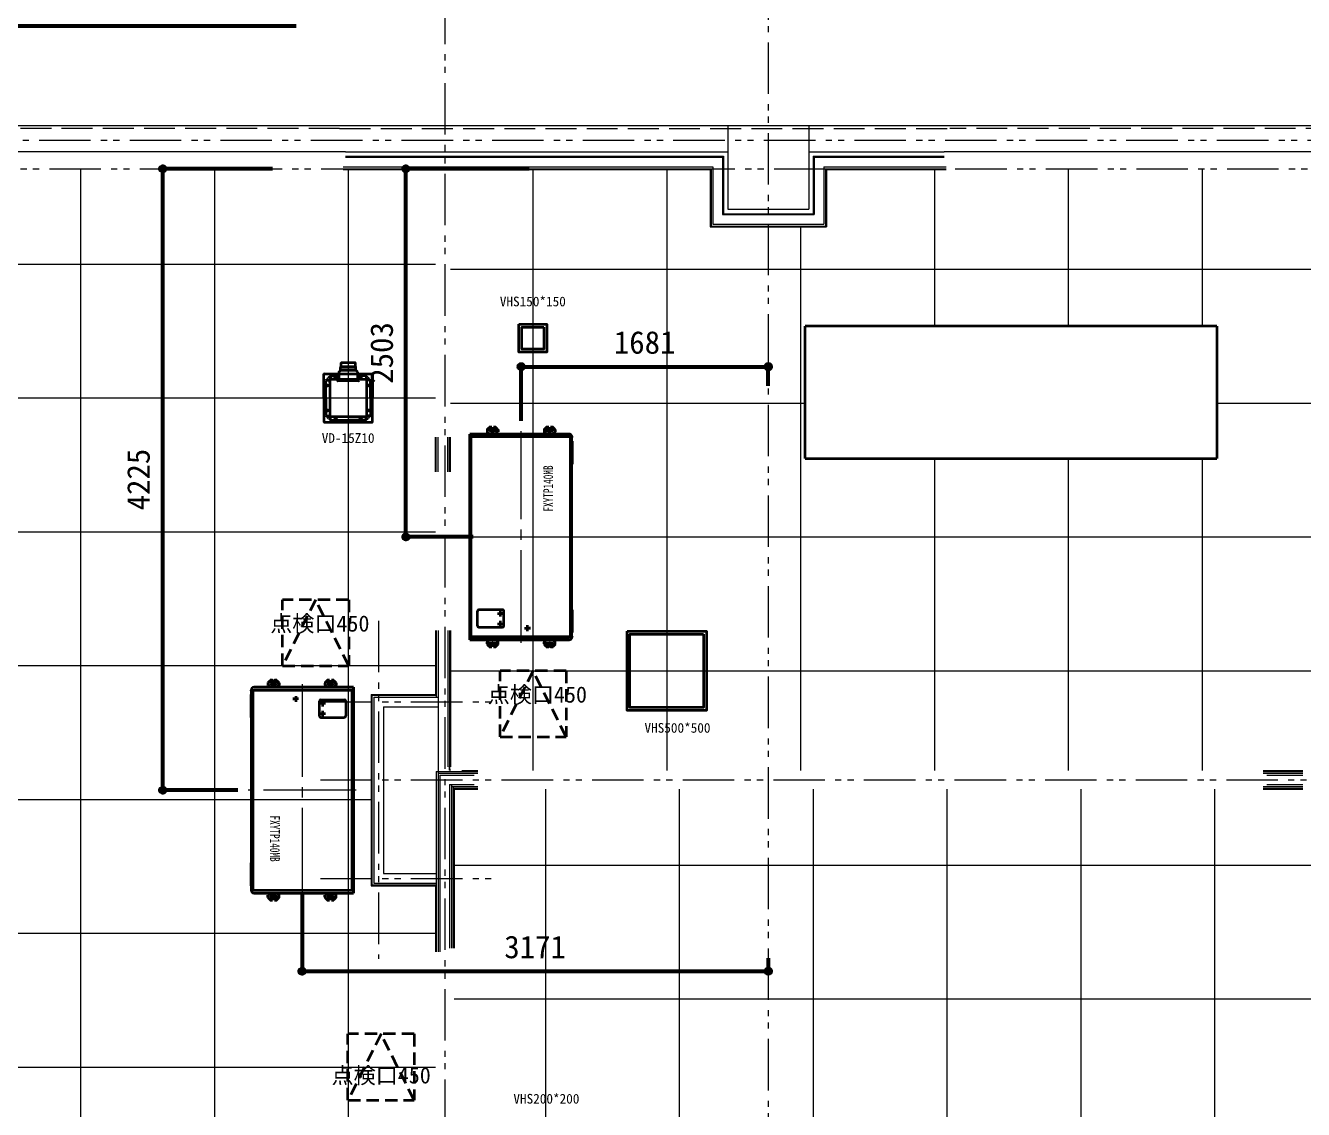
# Model space of a CAD drawing. Units: millimetres at full size. Extents: x -22551 to 92397, y -19340 to 14894.
# Drawn here: x 69571 to 78260, y -77 to 7294 of the extents above; entities that cross this region are included whole.
import ezdxf
from ezdxf.enums import TextEntityAlignment as Align

# ---------------------------------------------------------------- set-up
doc = ezdxf.new("R2010")
doc.units = ezdxf.units.MM
doc.header["$LTSCALE"] = 70
doc.header["$PDMODE"] = 32
doc.header["$PDSIZE"] = 35
for name, pattern in [('CHAIN1', [8, 5, -1, 1, -1]), ('CHAIN2', [12, 9, -1, 1, -1]), ('DASHED1', [1.8, 1.2, -0.6]), ('DASHED3', [4, 3, -1]), ('DOUBLE_CHAIN1', [8.8, 5, -1, 0.6, -0.6, 0.6, -1])]:
    doc.linetypes.add(name, pattern=pattern)
for name, color, linetype, lineweight in [('2-0_通芯', 7, 'Continuous', 15), ('2-1_躯体', 7, 'Continuous', 15), ('2-2_間仕切り芯', 7, 'DOUBLE_CHAIN1', 15), ('2-3_間仕切り', 7, 'Continuous', 15), ('4-2_5-3', 7, 'Continuous', 15), ('4-4_ジプトーン・ケイカル', 7, 'Continuous', 15), ('5-0_無題1', 1, 'Continuous', 60), ('6-0_無題1', 1, 'Continuous', 60), ('9-0_無題1', 5, 'Continuous', 40), ('9-1_無題2', 5, 'DASHED1', 40)]:
    doc.layers.add(name, color=color, linetype=linetype, lineweight=lineweight)
doc.styles.add('ＭＳ ゴシック', font='')
doc.styles.get('ＭＳ ゴシック').set_extended_font_data('MS Gothic')

# ---------------------------------------------------------------- blocks, each defined once
blk = doc.blocks.new('グループ部品-68')
at = {"layer": '9-0_無題1'}
for p, q in [((74871.52, 4349.77), (74871.52, 5249.77)), ((77671.52, 5249.77), (74871.52, 5249.77)), ((77671.52, 5249.77), (77671.52, 4349.77)), ((74871.52, 4349.77), (77671.52, 4349.77))]:
    blk.add_line(p, q, dxfattribs=at)
blk = doc.blocks.new('グループ部品-71')
at = {"layer": '9-0_無題1'}
for p, q in [((71124.77, 2794.61), (71799.77, 2794.61)), ((71228.77, 2794.61), (71124.77, 2794.61)), ((71218.77, 2822.54), (71218.77, 2809.61)), ((71218.77, 2822.54), (71218.77, 2809.61)), ((71220.23, 2826.07), (71233.77, 2839.31)), ((71233.77, 2839.31), (71220.23, 2826.07)), ((71228.77, 2799.61), (71228.77, 2794.61)), ((71228.77, 2799.61), (71228.77, 2794.61)), ((71233.77, 2839.31), (71233.77, 2841.61)), ((71233.77, 2841.61), (71233.77, 2839.31)), ((71250.77, 2841.61), (71233.77, 2841.61)), ((71242.77, 2825.61), (71250.77, 2825.61)), ((71242.77, 2825.61), (71250.77, 2825.61)), ((71242.77, 2813.61), (71270.77, 2813.61)), ((71270.77, 2813.61), (71242.77, 2813.61)), ((71250.77, 2825.61), (71250.77, 2841.61)), ((71262.77, 2841.61), (71262.77, 2825.61)), ((71279.77, 2841.61), (71262.77, 2841.61)), ((71262.77, 2825.61), (71270.77, 2825.61)), ((71262.77, 2825.61), (71270.77, 2825.61)), ((71279.77, 2839.31), (71279.77, 2841.61)), ((71279.77, 2839.31), (71279.77, 2841.61)), ((71293.31, 2826.07), (71279.77, 2839.31)), ((71293.31, 2826.07), (71279.77, 2839.31)), ((71284.77, 2799.61), (71284.77, 2794.61)), ((71284.77, 2794.61), (71284.77, 2799.61)), ((71616.77, 2794.61), (71284.77, 2794.61)), ((71294.77, 2822.54), (71294.77, 2809.61)), ((71294.77, 2809.61), (71294.77, 2822.54)), ((71606.77, 2822.54), (71606.77, 2809.61)), ((71606.77, 2822.54), (71606.77, 2809.61)), ((71608.23, 2826.07), (71621.77, 2839.31)), ((71621.77, 2839.31), (71608.23, 2826.07)), ((71616.77, 2799.61), (71616.77, 2794.61)), ((71616.77, 2799.61), (71616.77, 2794.61)), ((71621.77, 2841.61), (71621.77, 2839.31)), ((71638.77, 2841.61), (71621.77, 2841.61)), ((71630.77, 2825.61), (71638.77, 2825.61)), ((71630.77, 2825.61), (71638.77, 2825.61)), ((71630.77, 2813.61), (71658.77, 2813.61)), ((71658.77, 2813.61), (71630.77, 2813.61)), ((71638.77, 2841.61), (71638.77, 2825.61)), ((71638.77, 2825.61), (71638.77, 2841.61)), ((71650.77, 2841.61), (71650.77, 2825.61)), ((71667.77, 2841.61), (71650.77, 2841.61)), ((71650.77, 2841.61), (71650.77, 2825.61)), ((71667.77, 2841.61), (71650.77, 2841.61)), ((71650.77, 2825.61), (71658.77, 2825.61)), ((71650.77, 2825.61), (71658.77, 2825.61)), ((71667.77, 2839.31), (71667.77, 2841.61)), ((71681.31, 2826.07), (71667.77, 2839.31)), ((71672.77, 2799.61), (71672.77, 2794.61)), ((71672.77, 2794.61), (71672.77, 2799.61)), ((71799.77, 2794.61), (71672.77, 2794.61)), ((71682.77, 2822.54), (71682.77, 2809.61)), ((71682.77, 2809.61), (71682.77, 2822.54)), ((71799.77, 2794.61), (71799.77, 1394.61)), ((71799.77, 1394.61), (71799.77, 2794.61)), ((71104.97, 2745.37), (71104.17, 2745.37)), ((71104.17, 2589.61), (71104.17, 2745.37)), ((71104.77, 2770.61), (71104.77, 2774.61)), ((71104.77, 2774.61), (71799.77, 2774.61)), ((71104.77, 2774.61), (71104.77, 2770.61)), ((71104.77, 2770.61), (71104.97, 2770.61)), ((71104.77, 2770.61), (71104.97, 2770.61)), ((71104.8, 2775.61), (71799.77, 2775.61)), ((71104.97, 2774.61), (71104.97, 1414.61)), ((71104.97, 2770.61), (71104.97, 1418.61)), ((71116.17, 2774.61), (71116.17, 1414.61)), ((71387.77, 2714.61), (71407.77, 2714.61)), ((71568.57, 2699.61), (71568.57, 2599.61)), ((71578.57, 2709.61), (71738.57, 2709.61)), ((71748.57, 2699.61), (71748.57, 2599.61)), ((71789.77, 2774.61), (71789.77, 1414.61)), ((71790.77, 2774.61), (71790.77, 1414.61)), ((71568.57, 2614.61), (71590.77, 2614.61)), ((71104.17, 2589.61), (71104.97, 2589.61)), ((71578.57, 2589.61), (71738.57, 2589.61)), ((71104.17, 1599.61), (71104.97, 1599.61)), ((71104.17, 1443.85), (71104.17, 1599.61)), ((71104.17, 1443.85), (71104.97, 1443.85)), ((71104.77, 1418.61), (71104.97, 1418.61)), ((71104.77, 1418.61), (71104.77, 1414.61)), ((71104.77, 1418.61), (71104.77, 1414.61)), ((71104.97, 1418.61), (71104.77, 1418.61)), ((71104.77, 1414.61), (71799.77, 1414.61)), ((71104.8, 1413.61), (71799.77, 1413.61)), ((71124.77, 1394.61), (71799.77, 1394.61)), ((71124.77, 1394.61), (71228.77, 1394.61)), ((71228.77, 1389.61), (71228.77, 1394.61)), ((71228.77, 1394.61), (71228.77, 1389.61)), ((71284.77, 1389.61), (71284.77, 1394.61)), ((71284.77, 1394.61), (71616.77, 1394.61)), ((71284.77, 1389.61), (71284.77, 1394.61)), ((71616.77, 1389.61), (71616.77, 1394.61)), ((71616.77, 1394.61), (71616.77, 1389.61)), ((71672.77, 1389.61), (71672.77, 1394.61)), ((71672.77, 1394.61), (71799.77, 1394.61)), ((71672.77, 1389.61), (71672.77, 1394.61)), ((71218.77, 1366.68), (71218.77, 1379.61)), ((71218.77, 1379.61), (71218.77, 1366.68)), ((71220.23, 1363.15), (71233.77, 1349.91)), ((71220.23, 1363.15), (71233.77, 1349.91)), ((71233.77, 1349.91), (71233.77, 1347.61)), ((71233.77, 1347.61), (71250.77, 1347.61)), ((71242.77, 1375.61), (71270.77, 1375.61)), ((71242.77, 1375.61), (71270.77, 1375.61)), ((71242.77, 1363.61), (71250.77, 1363.61)), ((71250.77, 1363.61), (71242.77, 1363.61)), ((71250.77, 1347.61), (71250.77, 1363.61)), ((71250.77, 1347.61), (71250.77, 1363.61)), ((71262.77, 1363.61), (71270.77, 1363.61)), ((71262.77, 1347.61), (71262.77, 1363.61)), ((71262.77, 1363.61), (71262.77, 1347.61)), ((71270.77, 1363.61), (71262.77, 1363.61)), ((71262.77, 1347.61), (71279.77, 1347.61)), ((71293.31, 1363.15), (71279.77, 1349.91)), ((71279.77, 1349.91), (71293.31, 1363.15)), ((71279.77, 1347.61), (71279.77, 1349.91)), ((71294.77, 1366.68), (71294.77, 1379.61)), ((71294.77, 1366.68), (71294.77, 1379.61)), ((71606.77, 1366.68), (71606.77, 1379.61)), ((71606.77, 1379.61), (71606.77, 1366.68)), ((71608.23, 1363.15), (71621.77, 1349.91)), ((71608.23, 1363.15), (71621.77, 1349.91)), ((71621.77, 1349.91), (71621.77, 1347.61)), ((71621.77, 1347.61), (71638.77, 1347.61)), ((71630.77, 1375.61), (71658.77, 1375.61)), ((71630.77, 1375.61), (71658.77, 1375.61)), ((71630.77, 1363.61), (71638.77, 1363.61)), ((71638.77, 1363.61), (71630.77, 1363.61)), ((71638.77, 1347.61), (71638.77, 1363.61)), ((71638.77, 1347.61), (71638.77, 1363.61)), ((71650.77, 1363.61), (71658.77, 1363.61)), ((71650.77, 1347.61), (71650.77, 1363.61)), ((71650.77, 1363.61), (71650.77, 1347.61)), ((71658.77, 1363.61), (71650.77, 1363.61)), ((71667.77, 1347.61), (71650.77, 1347.61)), ((71650.77, 1347.61), (71667.77, 1347.61)), ((71681.31, 1363.15), (71667.77, 1349.91)), ((71667.77, 1349.91), (71681.31, 1363.15)), ((71667.77, 1349.91), (71667.77, 1347.61)), ((71667.77, 1347.61), (71667.77, 1349.91)), ((71682.77, 1366.68), (71682.77, 1379.61)), ((71682.77, 1366.68), (71682.77, 1379.61))]:
    blk.add_line(p, q, dxfattribs=at)
at = {"layer": '9-0_無題1', "color": 7, "linetype": 'CHAIN2', "lineweight": 15}
for p, q in [((71450.77, 2814.61), (71450.77, 1374.61)), ((71819.77, 2094.61), (71084.97, 2094.61))]:
    blk.add_line(p, q, dxfattribs=at)
at = {"layer": '9-0_無題1', "linetype": 'CHAIN1'}
for p, q in [((71427.77, 2714.61), (71387.77, 2714.61)), ((71407.77, 2734.61), (71407.77, 2694.61)), ((71590.77, 2704.61), (71590.77, 2664.61)), ((71610.77, 2684.61), (71570.77, 2684.61)), ((71610.77, 2614.61), (71570.77, 2614.61)), ((71590.77, 2634.61), (71590.77, 2594.61))]:
    blk.add_line(p, q, dxfattribs=at)
at = {"layer": '9-0_無題1'}
for points in [[(71233.77, 2841.61), (71250.77, 2841.61), (71250.77, 2825.61)], [(71279.77, 2841.61), (71262.77, 2841.61), (71262.77, 2825.61)], [(71621.77, 2839.31), (71621.77, 2841.61), (71638.77, 2841.61)], [(71681.31, 2826.07), (71667.77, 2839.31), (71667.77, 2841.61)], [(71233.77, 1349.91), (71233.77, 1347.61), (71250.77, 1347.61)], [(71279.77, 1349.91), (71279.77, 1347.61), (71262.77, 1347.61)], [(71621.77, 1349.91), (71621.77, 1347.61), (71638.77, 1347.61)]]:
    blk.add_lwpolyline(points, dxfattribs=at)
for centre in [(71256.77, 2819.61), (71644.77, 2819.61), (71256.77, 1369.61), (71644.77, 1369.61)]:
    blk.add_circle(centre, 10, dxfattribs=at)
for centre, radius, start, end in [((71124.77, 2774.61), 20, 90, 179.99998), ((71124.77, 2774.61), 20, 89.99995, 180.00003), ((71223.77, 2822.54), 5, 134.99998, 179.99998), ((71223.77, 2822.54), 5, 135.00003, 179.99995), ((71223.77, 2809.61), 5, 179.99998, 270), ((71223.77, 2809.61), 5, 180.00003, 269.99992), ((71223.77, 2799.61), 5, 0, 90), ((71223.77, 2799.61), 5, 359.99995, 90.00005), ((71242.77, 2819.61), 6, 90, 270), ((71242.77, 2819.61), 6, 90, 270), ((71270.77, 2819.61), 6, 270, 90), ((71270.77, 2819.61), 6, 270, 90), ((71289.77, 2799.61), 5, 90, 179.99998), ((71289.77, 2799.61), 5, 89.99995, 180.00003), ((71289.77, 2809.61), 5, 270, 0), ((71289.77, 2809.61), 5, 269.99995, 0.00003), ((71289.77, 2822.54), 5, 0, 45), ((71289.77, 2822.54), 5, 0.00003, 44.99995), ((71611.77, 2822.54), 5, 134.99998, 179.99998), ((71611.77, 2822.54), 5, 135.00003, 179.99995), ((71611.77, 2809.61), 5, 179.99998, 270), ((71611.77, 2809.61), 5, 180.00003, 269.99992), ((71611.77, 2799.61), 5, 0, 90), ((71611.77, 2799.61), 5, 359.99995, 90.00005), ((71630.77, 2819.61), 6, 90, 270), ((71630.77, 2819.61), 6, 89.99998, 270), ((71658.77, 2819.61), 6, 270, 90), ((71658.77, 2819.61), 6, 270, 89.99998), ((71677.77, 2799.61), 5, 90, 179.99998), ((71677.77, 2799.61), 5, 89.99995, 180.00003), ((71677.77, 2809.61), 5, 270, 0), ((71677.77, 2809.61), 5, 269.99995, 0.00003), ((71677.77, 2822.54), 5, 0, 45), ((71677.77, 2822.54), 5, 0.00003, 44.99995), ((71578.57, 2699.61), 10, 90, 179.99998), ((71738.57, 2699.61), 10, 0, 90), ((71578.57, 2599.61), 10, 179.99998, 270), ((71738.57, 2599.61), 10, 270, 0), ((71124.77, 1414.61), 20, 179.99998, 270), ((71124.77, 1414.61), 20, 179.99995, 270.00003), ((71223.77, 1379.61), 5, 90, 179.99998), ((71223.77, 1379.61), 5, 90.00006, 179.99995), ((71223.77, 1366.68), 5, 179.99998, 224.99998), ((71223.77, 1366.68), 5, 180.00003, 224.99995), ((71223.77, 1389.61), 5, 270, 0), ((71223.77, 1389.61), 5, 269.99994, 0.00003), ((71242.77, 1369.61), 6, 90, 270), ((71242.77, 1369.61), 6, 90, 270), ((71270.77, 1369.61), 6, 270, 90), ((71270.77, 1369.61), 6, 270, 90), ((71289.77, 1389.61), 5, 179.99998, 270), ((71289.77, 1389.61), 5, 179.99995, 270.00003), ((71289.77, 1379.61), 5, 0, 90), ((71289.77, 1379.61), 5, 359.99995, 90.00003), ((71289.77, 1366.68), 5, 315, 0), ((71289.77, 1366.68), 5, 315.00003, 359.99995), ((71611.77, 1379.61), 5, 90, 179.99998), ((71611.77, 1379.61), 5, 90.00006, 179.99995), ((71611.77, 1366.68), 5, 179.99998, 224.99998), ((71611.77, 1366.68), 5, 180.00003, 224.99995), ((71611.77, 1389.61), 5, 270, 0), ((71611.77, 1389.61), 5, 269.99994, 0.00003), ((71630.77, 1369.61), 6, 90, 270), ((71630.77, 1369.61), 6, 89.99998, 270), ((71658.77, 1369.61), 6, 270, 90), ((71658.77, 1369.61), 6, 270, 89.99998), ((71677.77, 1389.61), 5, 179.99998, 270), ((71677.77, 1389.61), 5, 179.99995, 270.00003), ((71677.77, 1379.61), 5, 0, 90), ((71677.77, 1379.61), 5, 359.99995, 90.00003), ((71677.77, 1366.68), 5, 315, 0), ((71677.77, 1366.68), 5, 315.00003, 359.99995)]:
    blk.add_arc(centre, radius, start, end, dxfattribs=at)
at = {"layer": '9-0_無題1', "color": 7, "style": 'ＭＳ ゴシック', "width": 0.7}
blk.add_text('FXYTP140MB', height=65.98, rotation=270, dxfattribs=at).set_placement((71214.27, 1922.25), align=Align.BOTTOM_LEFT)
blk = doc.blocks.new('グループ部品-72')
at = {"layer": '9-0_無題1'}
for p, q in [((72708.77, 4544.45), (72708.77, 4531.52)), ((72708.77, 4544.44), (72708.77, 4531.52)), ((72710.23, 4547.98), (72723.77, 4561.22)), ((72723.77, 4561.22), (72710.23, 4547.98)), ((72718.77, 4521.52), (72718.77, 4516.52)), ((72718.77, 4521.52), (72718.77, 4516.52)), ((72723.77, 4561.22), (72723.77, 4563.52)), ((72723.77, 4563.52), (72740.77, 4563.52)), ((72723.77, 4563.52), (72723.77, 4561.22)), ((72740.77, 4563.52), (72723.77, 4563.52)), ((72740.77, 4547.52), (72732.77, 4547.52)), ((72732.77, 4547.52), (72740.77, 4547.52)), ((72760.77, 4535.52), (72732.77, 4535.52)), ((72760.77, 4535.52), (72732.77, 4535.52)), ((72740.77, 4563.52), (72740.77, 4547.52)), ((72740.77, 4547.52), (72740.77, 4563.52)), ((72752.77, 4563.52), (72752.77, 4547.52)), ((72752.77, 4563.52), (72752.77, 4547.52)), ((72769.77, 4563.52), (72752.77, 4563.52)), ((72760.77, 4547.52), (72752.77, 4547.52)), ((72752.77, 4547.52), (72760.77, 4547.52)), ((72769.77, 4561.22), (72769.77, 4563.52)), ((72783.3, 4547.98), (72769.77, 4561.22)), ((72783.3, 4547.98), (72769.77, 4561.22)), ((72774.77, 4521.52), (72774.77, 4516.52)), ((72774.77, 4516.52), (72774.77, 4521.52)), ((72784.77, 4531.52), (72784.77, 4544.45)), ((72784.77, 4544.44), (72784.77, 4531.52)), ((73096.77, 4544.45), (73096.77, 4531.52)), ((73096.77, 4544.44), (73096.77, 4531.52)), ((73098.23, 4547.98), (73111.77, 4561.22)), ((73111.77, 4561.22), (73098.23, 4547.98)), ((73106.77, 4521.52), (73106.77, 4516.52)), ((73106.77, 4521.52), (73106.77, 4516.52)), ((73111.77, 4563.52), (73111.77, 4561.22)), ((73128.77, 4563.52), (73111.77, 4563.52)), ((73128.77, 4547.52), (73120.77, 4547.52)), ((73120.77, 4547.52), (73128.77, 4547.52)), ((73148.77, 4535.52), (73120.77, 4535.52)), ((73148.77, 4535.52), (73120.77, 4535.52)), ((73128.77, 4563.52), (73128.77, 4547.52)), ((73128.77, 4547.52), (73128.77, 4563.52)), ((73140.77, 4563.52), (73140.77, 4547.52)), ((73140.77, 4563.52), (73140.77, 4547.52)), ((73157.77, 4563.52), (73140.77, 4563.52)), ((73148.77, 4547.52), (73140.77, 4547.52)), ((73140.77, 4547.52), (73148.77, 4547.52)), ((73157.77, 4561.22), (73157.77, 4563.52)), ((73171.3, 4547.98), (73157.77, 4561.22)), ((73171.3, 4547.98), (73157.77, 4561.22)), ((73162.77, 4521.52), (73162.77, 4516.52)), ((73162.77, 4516.52), (73162.77, 4521.52)), ((73172.77, 4531.52), (73172.77, 4544.45)), ((73172.77, 4544.44), (73172.77, 4531.52)), ((73266.77, 4516.52), (72591.77, 4516.52)), ((72591.77, 3116.52), (72591.77, 4516.52)), ((72591.77, 4516.52), (72591.77, 3116.52)), ((72718.77, 4516.52), (72591.77, 4516.52)), ((73286.74, 4497.52), (72591.77, 4497.52)), ((73286.77, 4496.52), (72591.77, 4496.52)), ((72600.77, 3136.52), (72600.77, 4496.52)), ((72601.77, 3136.52), (72601.77, 4496.52)), ((73106.77, 4516.52), (72774.77, 4516.52)), ((73266.77, 4516.52), (73162.77, 4516.52)), ((73275.37, 3136.52), (73275.37, 4496.52)), ((73286.57, 3136.52), (73286.57, 4496.52)), ((73286.77, 4492.52), (73286.57, 4492.52)), ((73286.57, 4492.52), (73286.77, 4492.52)), ((73286.57, 3140.52), (73286.57, 4492.52)), ((73287.37, 4467.28), (73286.57, 4467.28)), ((73286.77, 4492.52), (73286.77, 4496.52)), ((73286.77, 4492.52), (73286.77, 4496.52)), ((73287.37, 4467.28), (73287.37, 4311.52)), ((73287.37, 4311.52), (73286.57, 4311.52)), ((72642.97, 3211.52), (72642.97, 3311.52)), ((72812.97, 3321.52), (72652.97, 3321.52)), ((72822.97, 3211.52), (72822.97, 3311.52)), ((73287.37, 3321.52), (73286.57, 3321.52)), ((73287.37, 3321.52), (73287.37, 3165.75)), ((72822.97, 3296.52), (72800.77, 3296.52)), ((73286.77, 3136.52), (72591.77, 3136.52)), ((73286.74, 3135.52), (72591.77, 3135.52)), ((72812.97, 3201.52), (72652.97, 3201.52)), ((73003.77, 3196.52), (72983.77, 3196.52)), ((73286.57, 3165.75), (73287.37, 3165.75)), ((73286.77, 3140.52), (73286.57, 3140.52)), ((73286.77, 3140.52), (73286.57, 3140.52)), ((73286.77, 3140.52), (73286.77, 3136.52)), ((73286.77, 3136.52), (73286.77, 3140.52)), ((73266.77, 3116.52), (72591.77, 3116.52)), ((72591.77, 3116.52), (72718.77, 3116.52)), ((72708.77, 3088.59), (72708.77, 3101.52)), ((72708.77, 3101.52), (72708.77, 3088.59)), ((72710.23, 3085.05), (72723.77, 3071.82)), ((72718.77, 3111.52), (72718.77, 3116.52)), ((72718.77, 3116.52), (72718.77, 3111.52)), ((72723.77, 3071.82), (72723.77, 3069.52)), ((72723.77, 3069.52), (72740.77, 3069.52)), ((72723.77, 3069.52), (72740.77, 3069.52)), ((72760.77, 3097.52), (72732.77, 3097.52)), ((72732.77, 3097.52), (72760.77, 3097.52)), ((72740.77, 3085.52), (72732.77, 3085.52)), ((72740.77, 3085.52), (72732.77, 3085.52)), ((72740.77, 3069.52), (72740.77, 3085.52)), ((72740.77, 3069.52), (72740.77, 3085.52)), ((72752.77, 3069.52), (72752.77, 3085.52)), ((72760.77, 3085.52), (72752.77, 3085.52)), ((72752.77, 3085.52), (72752.77, 3069.52)), ((72760.77, 3085.52), (72752.77, 3085.52)), ((72752.77, 3069.52), (72769.77, 3069.52)), ((72783.3, 3085.05), (72769.77, 3071.82)), ((72769.77, 3071.82), (72783.3, 3085.05)), ((72769.77, 3069.52), (72769.77, 3071.82)), ((72774.77, 3111.52), (72774.77, 3116.52)), ((72774.77, 3116.52), (73106.77, 3116.52)), ((72774.77, 3111.52), (72774.77, 3116.52)), ((72784.77, 3088.59), (72784.77, 3101.52)), ((72784.77, 3088.59), (72784.77, 3101.52)), ((73096.77, 3088.59), (73096.77, 3101.52)), ((73096.77, 3101.52), (73096.77, 3088.59)), ((73098.23, 3085.05), (73111.77, 3071.82)), ((73098.23, 3085.05), (73111.77, 3071.82)), ((73106.77, 3111.52), (73106.77, 3116.52)), ((73106.77, 3116.52), (73106.77, 3111.52)), ((73111.77, 3071.82), (73111.77, 3069.52)), ((73111.77, 3071.82), (73111.77, 3069.52)), ((73111.77, 3069.52), (73128.77, 3069.52)), ((73148.77, 3097.52), (73120.77, 3097.52)), ((73120.77, 3097.52), (73148.77, 3097.52)), ((73128.77, 3085.52), (73120.77, 3085.52)), ((73128.77, 3085.52), (73120.77, 3085.52)), ((73128.77, 3069.52), (73128.77, 3085.52)), ((73148.77, 3085.52), (73140.77, 3085.52)), ((73140.77, 3085.52), (73140.77, 3069.52)), ((73148.77, 3085.52), (73140.77, 3085.52)), ((73140.77, 3069.52), (73157.77, 3069.52)), ((73171.3, 3085.05), (73157.77, 3071.82)), ((73157.77, 3071.82), (73171.3, 3085.05)), ((73157.77, 3071.82), (73157.77, 3069.52)), ((73157.77, 3069.52), (73157.77, 3071.82)), ((73162.77, 3111.52), (73162.77, 3116.52)), ((73162.77, 3116.52), (73266.77, 3116.52)), ((73162.77, 3111.52), (73162.77, 3116.52)), ((73172.77, 3088.59), (73172.77, 3101.52)), ((73172.77, 3088.59), (73172.77, 3101.52))]:
    blk.add_line(p, q, dxfattribs=at)
at = {"layer": '9-0_無題1', "color": 7, "linetype": 'CHAIN2', "lineweight": 15}
for p, q in [((72940.77, 3096.52), (72940.77, 4536.52)), ((72571.77, 3816.52), (73306.57, 3816.52))]:
    blk.add_line(p, q, dxfattribs=at)
at = {"layer": '9-0_無題1', "linetype": 'CHAIN1'}
for p, q in [((72800.77, 3276.52), (72800.77, 3316.52)), ((72780.77, 3296.52), (72820.77, 3296.52)), ((72780.77, 3226.52), (72820.77, 3226.52)), ((72800.77, 3206.52), (72800.77, 3246.52)), ((72983.77, 3176.52), (72983.77, 3216.52)), ((72963.77, 3196.52), (73003.77, 3196.52))]:
    blk.add_line(p, q, dxfattribs=at)
at = {"layer": '9-0_無題1'}
for points in [[(72769.77, 4561.22), (72769.77, 4563.52), (72752.77, 4563.52)], [(73111.77, 4561.22), (73111.77, 4563.52), (73128.77, 4563.52)], [(73157.77, 4561.22), (73157.77, 4563.52), (73140.77, 4563.52)], [(72710.23, 3085.05), (72723.77, 3071.82), (72723.77, 3069.52)], [(72769.77, 3071.82), (72769.77, 3069.52), (72752.77, 3069.52)], [(73111.77, 3069.52), (73128.77, 3069.52), (73128.77, 3085.52)], [(73157.77, 3069.52), (73140.77, 3069.52), (73140.77, 3085.52)]]:
    blk.add_lwpolyline(points, dxfattribs=at)
for centre in [(72746.77, 4541.52), (73134.77, 4541.52), (72746.77, 3091.52), (73134.77, 3091.52)]:
    blk.add_circle(centre, 10, dxfattribs=at)
for centre, radius, start, end in [((72713.77, 4544.45), 5, 135.00003, 179.99995), ((72713.77, 4544.44), 5, 135, 180), ((72713.77, 4531.52), 5, 180, 270), ((72713.77, 4531.52), 5, 179.99995, 270.00003), ((72713.77, 4521.52), 5, 359.99998, 90), ((72713.77, 4521.52), 5, 359.99995, 90.00003), ((72732.77, 4541.52), 6, 90, 270), ((72732.77, 4541.52), 6, 90, 269.99998), ((72760.77, 4541.52), 6, 270, 90), ((72760.77, 4541.52), 6, 269.99998, 90), ((72779.77, 4521.52), 5, 90, 180), ((72779.77, 4521.52), 5, 89.99994, 180.00003), ((72779.77, 4531.52), 5, 270, 359.99998), ((72779.77, 4531.52), 5, 270.00006, 359.99995), ((72779.77, 4544.45), 5, 0.00003, 44.99995), ((72779.77, 4544.44), 5, 359.99998, 44.99998), ((73101.77, 4544.45), 5, 135.00003, 179.99995), ((73101.77, 4544.44), 5, 135, 180), ((73101.77, 4531.52), 5, 180, 270), ((73101.77, 4531.52), 5, 179.99995, 270.00003), ((73101.77, 4521.52), 5, 359.99998, 90), ((73101.77, 4521.52), 5, 359.99995, 90.00003), ((73120.77, 4541.52), 6, 90, 270), ((73120.77, 4541.52), 6, 90, 270), ((73148.77, 4541.52), 6, 270, 90), ((73148.77, 4541.52), 6, 270, 90), ((73167.77, 4521.52), 5, 90, 180), ((73167.77, 4521.52), 5, 89.99994, 180.00003), ((73167.77, 4531.52), 5, 270, 359.99998), ((73167.77, 4531.52), 5, 270.00006, 359.99995), ((73167.77, 4544.45), 5, 0.00003, 44.99995), ((73167.77, 4544.44), 5, 359.99998, 44.99998), ((73266.77, 4496.52), 20, 359.99998, 90), ((73266.77, 4496.52), 20, 359.99995, 90.00003), ((72652.97, 3311.52), 10, 90, 180), ((72812.97, 3311.52), 10, 359.99998, 90), ((72652.97, 3211.52), 10, 180, 270), ((72812.97, 3211.52), 10, 270, 359.99998), ((73266.77, 3136.52), 20, 270, 359.99998), ((73266.77, 3136.52), 20, 269.99995, 0.00003), ((72713.77, 3101.52), 5, 90, 180), ((72713.77, 3101.52), 5, 89.99995, 180.00003), ((72713.77, 3088.59), 5, 180, 225), ((72713.77, 3088.59), 5, 180.00003, 224.99995), ((72713.77, 3111.52), 5, 270, 359.99998), ((72713.77, 3111.52), 5, 269.99995, 0.00003), ((72732.77, 3091.52), 6, 90, 270), ((72732.77, 3091.52), 6, 90, 269.99998), ((72760.77, 3091.52), 6, 270, 90), ((72760.77, 3091.52), 6, 269.99998, 90), ((72779.77, 3111.52), 5, 180, 270), ((72779.77, 3111.52), 5, 179.99995, 270.00005), ((72779.77, 3101.52), 5, 359.99998, 90), ((72779.77, 3101.52), 5, 0.00003, 89.99992), ((72779.77, 3088.59), 5, 314.99998, 359.99998), ((72779.77, 3088.59), 5, 315.00003, 359.99995), ((73101.77, 3101.52), 5, 90, 180), ((73101.77, 3101.52), 5, 89.99995, 180.00003), ((73101.77, 3088.59), 5, 180, 225), ((73101.77, 3088.59), 5, 180.00003, 224.99995), ((73101.77, 3111.52), 5, 270, 359.99998), ((73101.77, 3111.52), 5, 269.99995, 0.00003), ((73120.77, 3091.52), 6, 90, 270), ((73120.77, 3091.52), 6, 90, 270), ((73148.77, 3091.52), 6, 270, 90), ((73148.77, 3091.52), 6, 270, 90), ((73167.77, 3111.52), 5, 180, 270), ((73167.77, 3111.52), 5, 179.99995, 270.00005), ((73167.77, 3101.52), 5, 359.99998, 90), ((73167.77, 3101.52), 5, 0.00003, 89.99992), ((73167.77, 3088.59), 5, 314.99998, 359.99998), ((73167.77, 3088.59), 5, 315.00003, 359.99995)]:
    blk.add_arc(centre, radius, start, end, dxfattribs=at)
at = {"layer": '9-0_無題1', "color": 7, "style": 'ＭＳ ゴシック', "width": 0.7}
blk.add_text('FXYTP140MB', height=65.98, rotation=90, dxfattribs=at).set_placement((73177.27, 3988.87), align=Align.BOTTOM_LEFT)
blk = doc.blocks.new('グループ部品-91')
at = {"layer": '9-0_無題1'}
for p, q in [((71712.52, 4970.52), (71817.52, 4970.52)), ((71712.52, 4950.26), (71712.52, 4969.69)), ((71712.52, 4950.26), (71712.52, 4969.69)), ((71713.11, 4971.1), (71715.58, 4973.58)), ((71713.11, 4971.1), (71715.58, 4973.58)), ((71716.02, 4974.64), (71716.02, 5000.52)), ((71716.02, 4974.64), (71716.02, 5000.52)), ((71814.02, 4974.02), (71716.02, 4974.02)), ((71813.52, 5001.02), (71716.52, 5001.02)), ((71813.52, 5001.02), (71716.52, 5001.02)), ((71814.02, 4974.64), (71814.02, 5000.52)), ((71814.02, 4974.64), (71814.02, 5000.52)), ((71816.93, 4971.1), (71814.46, 4973.58)), ((71816.93, 4971.1), (71814.46, 4973.58)), ((71817.52, 4950.26), (71817.52, 4969.69)), ((71817.52, 4950.26), (71817.52, 4969.69)), ((71600.02, 4761.52), (71600.02, 4925.02)), ((71600.02, 4761.52), (71600.02, 4925.02)), ((71601.52, 4926.52), (71702.02, 4926.52)), ((71613.52, 4761.52), (71613.52, 4880.02)), ((71616.52, 4883.02), (71639.52, 4883.02)), ((71622.06, 4883.02), (71622.06, 4885.37)), ((71625.06, 4892.51), (71629.59, 4896.95)), ((71634.03, 4901.47), (71629.59, 4896.95)), ((71638.92, 4867.02), (71638.92, 4886.42)), ((71639.52, 4867.02), (71638.92, 4867.02)), ((71639.52, 4886.42), (71639.52, 4636.02)), ((71840.02, 4887.62), (71640.12, 4887.62)), ((71691.02, 4887.02), (71640.12, 4887.02)), ((71643.52, 4904.47), (71641.17, 4904.47)), ((71643.52, 4910.02), (71643.52, 4887.02)), ((71646.52, 4913.02), (71702.02, 4913.02)), ((71677.52, 4901.52), (71677.52, 4904.52)), ((71682.52, 4901.52), (71682.52, 4904.52)), ((71840.02, 4888.12), (71690.02, 4888.12)), ((71690.02, 4887.62), (71690.02, 4888.12)), ((71691.02, 4880.02), (71691.02, 4887.62)), ((71836.02, 4877.02), (71694.02, 4877.02)), ((71702.02, 4937.07), (71702.02, 4890.12)), ((71702.02, 4937.07), (71702.02, 4926.52)), ((71703.05, 4939.54), (71711.64, 4948.14)), ((71703.05, 4939.54), (71711.64, 4948.14)), ((71817.52, 4949.02), (71712.52, 4949.02)), ((71826.99, 4939.54), (71818.4, 4948.14)), ((71826.99, 4939.54), (71818.4, 4948.14)), ((71828.02, 4937.07), (71828.02, 4890.12)), ((71883.52, 4913.02), (71828.02, 4913.02)), ((71839.02, 4880.02), (71839.02, 4887.62)), ((71890.52, 4887.02), (71839.02, 4887.02)), ((71840.02, 4887.62), (71840.02, 4888.12)), ((71847.52, 4901.52), (71847.52, 4904.52)), ((71852.52, 4901.52), (71852.52, 4904.52)), ((71886.52, 4910.02), (71886.52, 4887.02)), ((71886.52, 4904.47), (71888.87, 4904.47)), ((71890.52, 4637.02), (71890.52, 4887.02)), ((71913.52, 4883.02), (71890.52, 4883.02)), ((71896.01, 4901.47), (71900.45, 4896.95)), ((71904.98, 4892.51), (71900.45, 4896.95)), ((71907.98, 4883.02), (71907.98, 4885.37)), ((71916.52, 4761.52), (71916.52, 4880.02)), ((71930.02, 4925.02), (71930.02, 4761.52)), ((71930.02, 4925.02), (71930.02, 4761.52)), ((71625.02, 4849.02), (71622.02, 4849.02)), ((71625.02, 4844.02), (71622.02, 4844.02)), ((71905.02, 4849.02), (71908.02, 4849.02)), ((71905.02, 4844.02), (71908.02, 4844.02)), ((71600.02, 4761.52), (71600.02, 4598.02)), ((71600.02, 4761.52), (71600.02, 4598.02)), ((71613.52, 4761.52), (71613.52, 4643.02)), ((71916.52, 4761.52), (71916.52, 4643.02)), ((71930.02, 4598.02), (71930.02, 4761.52)), ((71930.02, 4598.02), (71930.02, 4761.52)), ((71616.52, 4640.02), (71639.52, 4640.02)), ((71625.02, 4679.02), (71622.02, 4679.02)), ((71625.02, 4674.02), (71622.02, 4674.02)), ((71622.06, 4640.02), (71622.06, 4637.66)), ((71625.06, 4630.53), (71629.59, 4626.09)), ((71634.03, 4621.56), (71629.59, 4626.09)), ((71639.52, 4636.02), (71889.52, 4636.02)), ((71643.52, 4618.56), (71641.17, 4618.56)), ((71643.52, 4613.02), (71643.52, 4636.02)), ((71646.52, 4610.02), (71765.02, 4610.02)), ((71677.52, 4621.52), (71677.52, 4618.52)), ((71682.52, 4621.52), (71682.52, 4618.52)), ((71883.52, 4610.02), (71765.02, 4610.02)), ((71847.52, 4621.52), (71847.52, 4618.52)), ((71852.52, 4621.52), (71852.52, 4618.52)), ((71886.52, 4613.02), (71886.52, 4636.02)), ((71886.52, 4618.56), (71888.87, 4618.56)), ((71913.52, 4640.02), (71890.52, 4640.02)), ((71896.01, 4621.56), (71900.45, 4626.09)), ((71904.98, 4630.53), (71900.45, 4626.09)), ((71905.02, 4679.02), (71908.02, 4679.02)), ((71905.02, 4674.02), (71908.02, 4674.02)), ((71907.98, 4640.02), (71907.98, 4637.66)), ((71601.52, 4596.52), (71928.52, 4596.52)), ((71601.52, 4596.52), (71928.52, 4596.52))]:
    blk.add_line(p, q, dxfattribs=at)
at = {"layer": '9-0_無題1', "color": 7, "linetype": 'CHAIN2', "lineweight": 15}
for p, q in [((71765.02, 5037.34), (71765.02, 4571.2)), ((71574.17, 4761.52), (71957.26, 4761.52))]:
    blk.add_line(p, q, dxfattribs=at)
at = {"layer": '9-0_無題1'}
for points in [[(71601.52, 4926.52), (71828.02, 4926.52), (71928.52, 4926.52)], [(71828.02, 4937.07), (71828.02, 4926.52), (71928.52, 4926.52)]]:
    blk.add_lwpolyline(points, dxfattribs=at)
for centre in [(71680.02, 4903.02), (71850.02, 4903.02), (71623.52, 4846.52), (71906.52, 4846.52), (71623.52, 4676.52), (71680.02, 4620.02), (71850.02, 4620.02), (71906.52, 4676.52)]:
    blk.add_circle(centre, 5, dxfattribs=at)
for centre, radius, start, end in [((71714.52, 4969.69), 2, 135, 180), ((71714.52, 4969.69), 2, 135, 180), ((71714.52, 4974.64), 1.5, 315, 0), ((71714.52, 4974.64), 1.5, 315, 0), ((71716.52, 5000.52), 0.5, 90, 180), ((71716.52, 5000.52), 0.5, 90, 180), ((71813.52, 5000.52), 0.5, 0, 90), ((71813.52, 5000.52), 0.5, 0, 90), ((71815.52, 4974.64), 1.5, 180, 225), ((71815.52, 4974.64), 1.5, 180, 225), ((71815.52, 4969.69), 2, 0, 45), ((71815.52, 4969.69), 2, 0, 45), ((71601.52, 4925.02), 1.5, 90, 180), ((71601.52, 4925.02), 1.5, 90, 180), ((71616.52, 4880.02), 3, 90, 180), ((71632.06, 4885.37), 10, 134.44351, 180), ((71641.17, 4894.47), 10, 90, 135.55649), ((71640.12, 4886.42), 1.2, 90, 180), ((71640.12, 4886.42), 0.6, 90, 180), ((71640.52, 4886.02), 1, 90, 180), ((71646.52, 4910.02), 3, 90, 180), ((71680.02, 4904.52), 2.5, 0, 180.00007), ((71680.02, 4901.52), 2.5, 180.00007, 0), ((71694.02, 4880.02), 3, 180, 270), ((71700.02, 4890.12), 2, 270, 0), ((71705.52, 4937.07), 3.5, 135, 180), ((71705.52, 4937.07), 3.5, 135, 180), ((71709.52, 4950.26), 3, 315, 0), ((71709.52, 4950.26), 3, 315, 0), ((71820.52, 4950.26), 3, 180, 225), ((71820.52, 4950.26), 3, 180, 225), ((71824.52, 4937.07), 3.5, 0, 45), ((71824.52, 4937.07), 3.5, 0, 45), ((71830.02, 4890.12), 2, 180, 270), ((71836.02, 4880.02), 3, 270, 0), ((71850.02, 4904.52), 2.5, 359.99993, 180), ((71850.02, 4901.52), 2.5, 180, 359.99993), ((71883.52, 4910.02), 3, 0, 90), ((71888.87, 4894.47), 10, 44.44351, 90), ((71897.98, 4885.37), 10, 0, 45.55649), ((71913.52, 4880.02), 3, 0, 90), ((71928.52, 4925.02), 1.5, 0, 90), ((71928.52, 4925.02), 1.5, 0, 90), ((71622.02, 4846.52), 2.5, 89.99993, 270), ((71625.02, 4846.52), 2.5, 270, 89.99993), ((71905.02, 4846.52), 2.5, 90.00007, 270), ((71908.02, 4846.52), 2.5, 270, 90.00007), ((71616.52, 4643.02), 3, 180, 270), ((71622.02, 4676.52), 2.5, 90, 270.00007), ((71632.06, 4637.66), 10, 180, 225.55649), ((71625.02, 4676.52), 2.5, 270.00007, 90), ((71641.17, 4628.56), 10, 224.44351, 270), ((71646.52, 4613.02), 3, 180, 270), ((71680.02, 4621.52), 2.5, 0, 179.99993), ((71680.02, 4618.52), 2.5, 179.99993, 0), ((71850.02, 4621.52), 2.5, 0.00007, 180), ((71850.02, 4618.52), 2.5, 180, 0.00007), ((71883.52, 4613.02), 3, 270, 0), ((71888.87, 4628.56), 10, 270, 315.55649), ((71889.52, 4637.02), 1, 270, 0), ((71905.02, 4676.52), 2.5, 90, 269.99993), ((71897.98, 4637.66), 10, 314.44351, 0), ((71908.02, 4676.52), 2.5, 269.99993, 90), ((71913.52, 4643.02), 3, 270, 0), ((71601.52, 4598.02), 1.5, 180, 270), ((71601.52, 4598.02), 1.5, 180, 270), ((71928.52, 4598.02), 1.5, 270, 0), ((71928.52, 4598.02), 1.5, 270, 0)]:
    blk.add_arc(centre, radius, start, end, dxfattribs=at)
blk = doc.blocks.new('グループ部品-96')
at = {"layer": '9-1_無題2'}
for p, q in [((71763.42, -13.48), (71763.42, 436.52)), ((72213.42, 436.52), (71763.42, 436.52)), ((72213.42, 436.52), (72213.42, -13.48)), ((71763.42, -13.48), (72213.42, -13.48))]:
    blk.add_line(p, q, dxfattribs=at)
blk = doc.blocks.new('グループ部品-97')
at = {"layer": '9-1_無題2'}
for p, q in [((71988.42, 436.52), (71763.42, -13.48)), ((72213.42, -13.48), (71988.42, 436.52))]:
    blk.add_line(p, q, dxfattribs=at)
blk.add_blockref('グループ部品-96', (0, 0), dxfattribs=at)
blk = doc.blocks.new('グループ部品-100')
at = {"layer": '9-1_無題2'}
for p, q in [((72797.07, 2456.81), (72797.07, 2906.81)), ((73247.07, 2906.81), (72797.07, 2906.81)), ((73247.07, 2906.81), (73247.07, 2456.81)), ((72797.07, 2456.81), (73247.07, 2456.81))]:
    blk.add_line(p, q, dxfattribs=at)
blk = doc.blocks.new('グループ部品-101')
at = {"layer": '9-1_無題2'}
for p, q in [((73022.07, 2906.81), (72797.07, 2456.81)), ((73247.07, 2456.81), (73022.07, 2906.81))]:
    blk.add_line(p, q, dxfattribs=at)
blk.add_blockref('グループ部品-100', (0, 0), dxfattribs=at)
blk = doc.blocks.new('グループ部品-102')
at = {"layer": '9-1_無題2'}
for p, q in [((71318.12, 2939.89), (71318.12, 3389.89)), ((71768.12, 3389.89), (71318.12, 3389.89)), ((71768.12, 3389.89), (71768.12, 2939.89)), ((71318.12, 2939.89), (71768.12, 2939.89))]:
    blk.add_line(p, q, dxfattribs=at)
blk = doc.blocks.new('グループ部品-103')
at = {"layer": '9-1_無題2'}
for p, q in [((71543.12, 3389.89), (71318.12, 2939.89)), ((71768.12, 2939.89), (71543.12, 3389.89))]:
    blk.add_line(p, q, dxfattribs=at)
blk.add_blockref('グループ部品-102', (0, 0), dxfattribs=at)

msp = doc.modelspace()

# ---------------------------------------------------------------- linework, layer by layer
at = {"layer": '2-0_通芯', "linetype": 'DOUBLE_CHAIN1'}
for p, q in [((74621.52, 10874.77), (74621.52, -13139.38)), ((46871.52, 6514.77), (92121.52, 6514.77)), ((45708.82, 6319.77), (89760.49, 6319.77))]:
    msp.add_line(p, q, dxfattribs=at)
at = {"layer": '2-1_躯体'}
for p, q in [((71706.52, 6614.77), (75856.52, 6614.77)), ((74346.52, 6614.77), (74346.52, 6044.77)), ((74896.52, 6614.77), (74896.52, 6044.77)), ((71746.52, 6434.77), (74346.52, 6434.77)), ((74896.52, 6434.77), (75816.52, 6434.77)), ((74346.52, 6044.77), (74896.52, 6044.77))]:
    msp.add_line(p, q, dxfattribs=at)
at = {"layer": '2-1_躯体', "linetype": 'DASHED3'}
msp.add_line((71706.52, 6594.77), (75856.52, 6594.77), dxfattribs=at)
at = {"layer": '2-2_間仕切り芯'}
for p, q in [((72421.52, 7518.34), (72421.52, -1985.21)), ((71971.52, 3246.21), (71971.52, 948.25)), ((71575.79, 2694.77), (72801.28, 2694.77)), ((71575.79, 2164.77), (89166.52, 2164.77)), ((71575.79, 1494.77), (72801.28, 1494.77))]:
    msp.add_line(p, q, dxfattribs=at)
at = {"layer": '2-3_間仕切り'}
for p, q in [((71746.52, 6404.77), (74316.52, 6404.77)), ((71746.52, 6398.27), (74310.02, 6398.27)), ((74316.52, 6404.77), (74316.52, 6014.77)), ((74926.52, 6404.77), (74926.52, 6014.77)), ((74926.52, 6404.77), (75816.52, 6404.77)), ((74933.02, 6398.27), (74933.02, 6008.27)), ((74933.02, 6398.27), (75816.52, 6398.27)), ((71731.52, 6333.27), (74245.02, 6333.27)), ((71731.52, 6320.77), (72364.02, 6320.77)), ((71731.52, 6314.77), (72358.02, 6314.77)), ((72454.02, 6320.77), (74232.52, 6320.77)), ((72460.02, 6314.77), (74226.52, 6314.77)), ((74245.02, 6333.27), (74245.02, 5943.27)), ((74998.02, 6333.27), (74998.02, 5943.27)), ((74998.02, 6333.27), (75831.52, 6333.27)), ((75010.52, 6320.77), (75010.52, 5930.77)), ((75010.52, 6320.77), (75831.52, 6320.77)), ((75016.52, 6314.77), (75016.52, 5924.77)), ((75016.52, 6314.77), (75831.52, 6314.77)), ((74316.52, 6014.77), (74926.52, 6014.77)), ((74245.02, 5943.27), (74998.02, 5943.27)), ((72358.02, 4259.27), (72358.02, 4494.77)), ((72364.02, 4259.27), (72364.02, 4494.77)), ((72376.52, 4259.27), (72376.52, 4494.77)), ((72441.52, 4259.27), (72441.52, 4494.77)), ((72454.02, 4259.27), (72454.02, 4494.77)), ((72460.02, 4259.27), (72460.02, 4494.77)), ((72358.02, 3179.27), (72358.02, 2739.77)), ((72364.02, 3179.27), (72364.02, 2727.27)), ((72376.52, 3179.27), (72376.52, 2222.27)), ((72441.52, 3179.27), (72441.52, 2254.27)), ((72454.02, 3179.27), (72454.02, 2254.27)), ((72460.02, 3179.27), (72460.02, 2254.27)), ((71920.52, 2745.77), (71920.52, 1443.77)), ((71920.52, 2745.77), (72358.02, 2745.77)), ((71926.52, 2739.77), (72364.02, 2739.77)), ((71939.02, 2727.27), (71939.02, 1462.27)), ((71939.02, 2727.27), (72376.52, 2727.27)), ((72004.02, 2662.27), (72004.02, 1527.27)), ((72004.02, 2662.27), (72376.52, 2662.27)), ((72364.02, 2222.27), (72646.52, 2222.27)), ((72364.02, 2222.27), (72364.02, 994.77)), ((72376.52, 2222.27), (72376.52, 994.77)), ((72376.52, 2209.77), (72646.52, 2209.77)), ((72389.02, 2197.27), (72389.02, 994.77)), ((72389.02, 2197.27), (72621.52, 2197.27)), ((72451.02, 2252.67), (72451.02, 2234.27)), ((72453.32, 2252.67), (72453.32, 2234.17)), ((72454.32, 2233.17), (72461.02, 2233.17)), ((72461.02, 2230.87), (72461.02, 2233.17)), ((72536.42, 2228.27), (72646.52, 2228.27)), ((77986.52, 2228.27), (78256.52, 2228.27)), ((77986.52, 2222.27), (78256.52, 2222.27)), ((77986.52, 2209.77), (78256.52, 2209.77)), ((78011.52, 2197.27), (78256.52, 2197.27)), ((72454.02, 2132.27), (72454.02, 1019.77)), ((72454.02, 2132.27), (72621.52, 2132.27)), ((72466.52, 2132.27), (72466.52, 1019.77)), ((72466.52, 2119.77), (72646.52, 2119.77)), ((72479.02, 2119.77), (72479.02, 1019.77)), ((72479.02, 2107.27), (72646.52, 2107.27)), ((72485.02, 2107.27), (72485.02, 1019.77)), ((72485.02, 2101.27), (72646.52, 2101.27)), ((77986.52, 2119.77), (78256.52, 2119.77)), ((77986.52, 2107.27), (78256.52, 2107.27)), ((77986.52, 2101.27), (78256.52, 2101.27)), ((78011.52, 2132.27), (78256.52, 2132.27)), ((72004.02, 1527.27), (72364.02, 1527.27)), ((71920.52, 1443.77), (72358.02, 1443.77)), ((71939.02, 1462.27), (72364.02, 1462.27)), ((72358.02, 1449.77), (72358.02, 994.77))]:
    msp.add_line(p, q, dxfattribs=at)
for points in [[(74310.02, 6398.27), (74310.02, 6008.27), (74933.02, 6008.27)], [(74226.52, 6314.77), (74226.52, 5924.77), (75016.52, 5924.77)], [(74232.52, 6320.77), (74232.52, 5930.77), (75010.52, 5930.77)], [(71926.52, 2739.77), (71926.52, 1449.77), (72364.02, 1449.77)]]:
    msp.add_lwpolyline(points, dxfattribs=at)
for centre, radius in [((72454.42, 2234.27), 3.4), ((72454.32, 2234.17), 1)]:
    msp.add_arc(centre, radius, 180, 270, dxfattribs=at)
at = {"layer": '4-2_5-3'}
for p, q in [((69076.52, 6614.77), (71706.52, 6614.77)), ((75856.52, 6614.77), (78486.52, 6614.77)), ((71746.52, 6434.77), (69036.52, 6434.77)), ((78526.52, 6434.77), (75816.52, 6434.77))]:
    msp.add_line(p, q, dxfattribs=at)
at = {"layer": '4-2_5-3', "linetype": 'DASHED3'}
for p, q in [((71706.52, 6594.77), (69076.52, 6594.77)), ((78486.52, 6594.77), (75856.52, 6594.77))]:
    msp.add_line(p, q, dxfattribs=at)
at = {"layer": '4-4_ジプトーン・ケイカル'}
for p, q in [((69945.02, 6314.77), (69945.02, -1341.73)), ((70855.02, 6314.77), (70855.02, -1341.73)), ((71765.02, 6314.77), (71765.02, -1341.73)), ((73020.77, 6314.77), (73020.77, 2228.27)), ((73930.77, 6314.77), (73930.77, 2228.27)), ((75750.77, 6314.77), (75750.77, 5249.77)), ((76660.77, 6314.77), (76660.77, 5249.77)), ((77570.77, 6314.77), (77570.77, 5249.77)), ((74840.77, 5924.77), (74840.77, 2228.27)), ((68180.02, 5671.52), (72358.02, 5671.52)), ((72460.02, 5636.52), (81771.52, 5636.52)), ((63030.02, 4761.52), (72358.02, 4761.52)), ((72460.02, 4726.52), (74871.52, 4726.52)), ((77671.52, 4726.52), (81771.52, 4726.52)), ((75750.77, 4349.77), (75750.77, 2228.27)), ((76660.77, 4349.77), (76660.77, 2228.27)), ((77570.77, 4349.77), (77570.77, 2228.27)), ((63030.02, 3851.52), (72358.02, 3851.52)), ((72460.02, 3816.52), (81771.52, 3816.52)), ((68488.52, 2941.52), (72358.02, 2941.52)), ((72460.02, 2906.52), (81771.52, 2906.52)), ((73105.27, 2101.27), (73105.27, -1366.73)), ((74015.27, 2101.27), (74015.27, -1366.73)), ((74925.27, 2101.27), (74925.27, -1366.73)), ((75835.27, 2101.27), (75835.27, -4434.23)), ((76745.27, 2101.27), (76745.27, -4434.23)), ((77655.27, 2101.27), (77655.27, -4434.23)), ((63030.02, 2031.52), (71920.52, 2031.52)), ((72485.02, 1584.77), (81538.02, 1584.77)), ((64485.02, 1121.52), (72358.02, 1121.52)), ((72485.02, 674.77), (81538.02, 674.77)), ((64485.02, 211.52), (72358.02, 211.52))]:
    msp.add_line(p, q, dxfattribs=at)
at = {"layer": '5-0_無題1'}
for p, q in [((70503.56, 2094.61), (70503.56, 6319.77)), ((71249.69, 6319.77), (70503.56, 6319.77)), ((72157.3, 3816.52), (72157.3, 6319.77)), ((72994.34, 6319.77), (72157.3, 6319.77)), ((72940.77, 4974.2), (74621.52, 4974.2)), ((72940.77, 4606.52), (72940.77, 4974.2)), ((74621.52, 4843.95), (74621.52, 4974.2)), ((72613.67, 3816.52), (72157.3, 3816.52)), ((71014.97, 2094.61), (70503.56, 2094.61)), ((71450.77, 1386.55), (71450.77, 863.35)), ((74621.52, 952.04), (74621.52, 863.35)), ((71450.77, 863.35), (74621.52, 863.35))]:
    msp.add_line(p, q, dxfattribs=at)
for p in [(70503.56, 6319.77), (72157.3, 6319.77), (72940.77, 4974.2), (74621.52, 4974.2), (72157.3, 3816.52), (70503.56, 2094.61), (71450.77, 863.35), (74621.52, 863.35)]:
    msp.add_point(p, dxfattribs=at)
at = {"layer": '6-0_無題1'}
msp.add_line((69349.6, 7292.16), (71412.1, 7292.16), dxfattribs=at)
at = {"layer": '9-0_無題1'}
for points in [[(72925.77, 5263.77), (73115.77, 5263.77), (73115.77, 5073.77), (72925.77, 5073.77)], [(73095.77, 5243.77), (73095.77, 5093.77), (72945.77, 5093.77), (72945.77, 5243.77)], [(73660.77, 3176.52), (74200.77, 3176.52), (74200.77, 2636.52), (73660.77, 2636.52)], [(74180.77, 3156.52), (74180.77, 2656.52), (73680.77, 2656.52), (73680.77, 3156.52)]]:
    msp.add_lwpolyline(points, close=True, dxfattribs=at)

# ---------------------------------------------------------------- block references
for name in ['グループ部品-68', 'グループ部品-91', 'グループ部品-72', 'グループ部品-71']:
    msp.add_blockref(name, (0, 0), dxfattribs=at)
at = {"layer": '9-1_無題2'}
for name in ['グループ部品-103', 'グループ部品-101', 'グループ部品-97']:
    msp.add_blockref(name, (0, 0), dxfattribs=at)

# ---------------------------------------------------------------- texts
at = {"layer": '5-0_無題1', "style": 'ＭＳ ゴシック'}
for s, p in [('2503', (72115.3, 4858.14)), ('4225', (70461.56, 3997.19))]:
    msp.add_text(s, height=154, rotation=90, dxfattribs=at).set_placement(p, align=Align.BOTTOM_LEFT)
for s, p in [('1681', (73571.14, 5016.2)), ('3171', (72826.15, 905.35))]:
    msp.add_text(s, height=154, dxfattribs=at).set_placement(p, align=Align.BOTTOM_LEFT)
at = {"layer": '9-0_無題1', "color": 7, "style": 'ＭＳ ゴシック'}
for s, p in [('VHS150*150', (72795.77, 5364.93)), ('VD-15Z10', (71585.02, 4436.45)), ('VHS500*500', (73779.44, 2465.43)), ('VHS200*200', (72888.03, -56.54))]:
    msp.add_text(s, height=65.98, dxfattribs=at).set_placement(p, align=Align.BOTTOM_LEFT)
at = {"layer": '9-1_無題2', "color": 7, "style": 'ＭＳ ゴシック'}
for p in [(71234.77, 3139.93), (72713.73, 2656.84), (71651.74, 67.32)]:
    msp.add_text('点検口450', height=110, dxfattribs=at).set_placement(p, align=Align.BOTTOM_LEFT)

doc.saveas('drawing.dxf')
